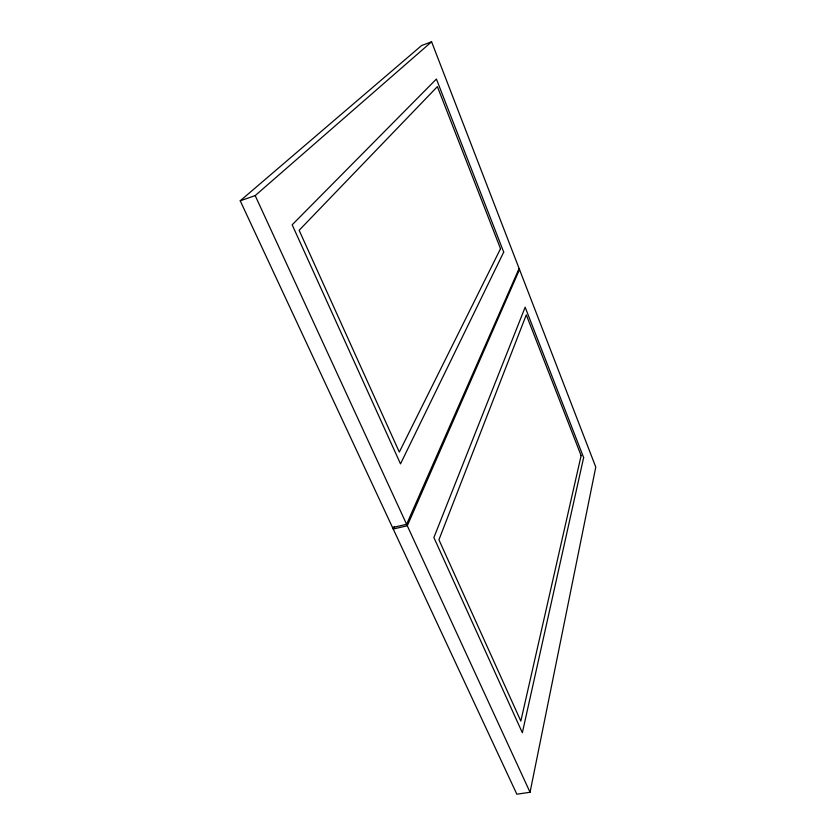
<?xml version="1.0" encoding="UTF-8"?>
<svg xmlns="http://www.w3.org/2000/svg" width="836" height="836" viewBox="0 0 836 836"><rect width="100%" height="100%" fill="white"/><g stroke="black" fill="none" stroke-linecap="round" stroke-linejoin="round"><path stroke-width="1.25" d="M530.055 792.277L595.775 467.084L431.595 41.8L421.574 45.552L240.225 200.797L516.847 794.2L530.055 792.277L255.189 195.603L431.595 41.8M519.511 269.547L407.289 525.771L393.233 529.021L394.31 526.649M519.104 268.492L406.609 524.297L392.544 527.547M240.225 200.797L255.189 195.603M583.643 457.574L522.343 732.744L433.884 537.538L525.154 307.22L583.643 457.574M581.125 455.61L520.828 721.081L438.931 539.763L526.293 314.869L581.125 455.61M503.711 252.106L400.507 463.875L292.172 224.8L436.402 79.044L503.711 252.106M500.524 248.71L399.315 452.077L299.142 230.297L437.374 86.63L500.524 248.71"/></g></svg>
